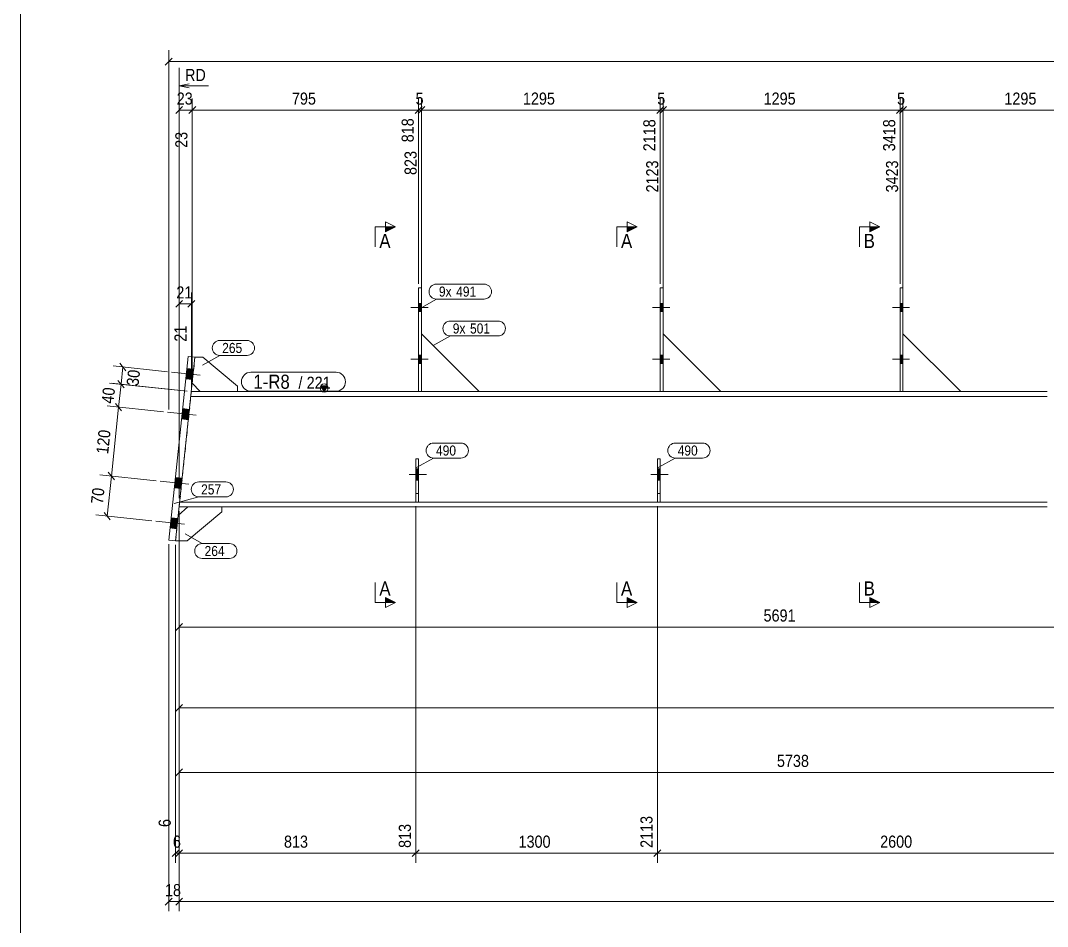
# Model space of a CAD drawing. Header units: millimetres. Extents: x 2 to 825, y 1 to 579.
# Drawn here: x 5 to 259.2, y 152.4 to 376.8 of the extents above; entities that cross this region are included whole.
import ezdxf

# ---------------------------------------------------------------- set-up
doc = ezdxf.new("R2010")
doc.units = ezdxf.units.MM
doc.linetypes.add('XKITLINE00', pattern=[0])
doc.linetypes.add('XKITLINE01', pattern=[4, 1, -1, 1, -1])
for name, color, linetype, lineweight in [('Bolt', 3, 'Continuous', 0), ('Dimensions', 7, 'Continuous', 0), ('DrawingSheet', 5, 'Continuous', 0), ('Part', 2, 'Continuous', 0), ('PartMark', 7, 'Continuous', 0), ('Section', 6, 'Continuous', 0)]:
    doc.layers.add(name, color=color, linetype=linetype, lineweight=lineweight)
doc.styles.add('ARIAL', font='ARIAL.TTF')

# ---------------------------------------------------------------- blocks, each defined once
blk = doc.blocks.new('*A4')
at = {"layer": 'Bolt'}
blk.add_hatch(color=3, dxfattribs=at).paths.add_polyline_path([(163.34, 262.99), (162.62, 262.99), (162.62, 265.79), (163.34, 265.79)], flags=17)
at = {"layer": 'Bolt', "color": 3, "linetype": 'XKITLINE00', "lineweight": 0}
for p, q in [((165.26, 264.39), (160.98, 264.39)), ((163.34, 265.79), (162.62, 265.79)), ((163.34, 262.99), (162.62, 262.99))]:
    blk.add_line(p, q, dxfattribs=at)
blk = doc.blocks.new('*A5')
at = {"layer": 'Bolt'}
for points in [[(163.34, 306.75), (164.05, 306.75), (164.05, 304.75), (163.34, 304.75)], [(163.34, 306.75), (164.05, 306.75), (164.05, 304.75), (163.34, 304.75)], [(163.34, 293.89), (164.05, 293.89), (164.05, 291.89), (163.34, 291.89)], [(163.34, 293.89), (164.05, 293.89), (164.05, 291.89), (163.34, 291.89)]]:
    blk.add_hatch(color=3, dxfattribs=at).paths.add_polyline_path(points, flags=17)
at = {"layer": 'Bolt', "color": 3, "linetype": 'XKITLINE00', "lineweight": 0}
for p, q in [((165.71, 305.75), (161.42, 305.75)), ((165.71, 305.75), (161.42, 305.75)), ((164.05, 306.75), (163.34, 306.75)), ((164.05, 306.75), (163.34, 306.75)), ((164.05, 304.75), (163.34, 304.75)), ((164.05, 304.75), (163.34, 304.75)), ((165.71, 292.89), (161.42, 292.89)), ((165.71, 292.89), (161.42, 292.89)), ((164.05, 293.89), (163.34, 293.89)), ((164.05, 293.89), (163.34, 293.89)), ((164.05, 291.89), (163.34, 291.89)), ((164.05, 291.89), (163.34, 291.89))]:
    blk.add_line(p, q, dxfattribs=at)
blk = doc.blocks.new('*A6')
at = {"layer": 'Bolt'}
for points in [[(222.69, 306.75), (223.41, 306.75), (223.41, 304.75), (222.69, 304.75)], [(222.69, 306.75), (223.41, 306.75), (223.41, 304.75), (222.69, 304.75)], [(222.69, 293.89), (223.41, 293.89), (223.41, 291.89), (222.69, 291.89)], [(222.69, 293.89), (223.41, 293.89), (223.41, 291.89), (222.69, 291.89)]]:
    blk.add_hatch(color=3, dxfattribs=at).paths.add_polyline_path(points, flags=17)
at = {"layer": 'Bolt', "color": 3, "linetype": 'XKITLINE00', "lineweight": 0}
for p, q in [((225.06, 305.75), (220.78, 305.75)), ((225.06, 305.75), (220.78, 305.75)), ((223.41, 306.75), (222.69, 306.75)), ((223.41, 306.75), (222.69, 306.75)), ((223.41, 304.75), (222.69, 304.75)), ((223.41, 304.75), (222.69, 304.75)), ((225.06, 292.89), (220.78, 292.89)), ((225.06, 292.89), (220.78, 292.89)), ((223.41, 293.89), (222.69, 293.89)), ((223.41, 293.89), (222.69, 293.89)), ((223.41, 291.89), (222.69, 291.89)), ((223.41, 291.89), (222.69, 291.89))]:
    blk.add_line(p, q, dxfattribs=at)
blk = doc.blocks.new('*A18')
at = {"layer": 'Bolt'}
for points in [[(47.59, 287.87), (45.89, 288.05), (46.16, 290.61), (47.86, 290.43)], [(47.59, 287.87), (45.89, 288.05), (46.16, 290.61), (47.86, 290.43)], [(46.54, 277.93), (44.84, 278.11), (45.11, 280.67), (46.81, 280.49)], [(46.54, 277.93), (44.84, 278.11), (45.11, 280.67), (46.81, 280.49)], [(44.75, 260.88), (43.04, 261.06), (43.31, 263.62), (45.02, 263.44)], [(44.75, 260.88), (43.04, 261.06), (43.31, 263.62), (45.02, 263.44)], [(43.7, 250.94), (41.99, 251.12), (42.26, 253.67), (43.97, 253.49)], [(43.7, 250.94), (41.99, 251.12), (42.26, 253.67), (43.97, 253.49)]]:
    blk.add_hatch(color=3, dxfattribs=at).paths.add_polyline_path(points, flags=17)
at = {"layer": 'Bolt', "color": 3, "linetype": 'XKITLINE00', "lineweight": 0}
for p, q in [((46.16, 290.61), (47.86, 290.43)), ((46.16, 290.61), (47.86, 290.43)), ((42.4, 289.71), (49.5, 288.96)), ((42.4, 289.71), (49.5, 288.96)), ((45.89, 288.05), (47.59, 287.87)), ((45.89, 288.05), (47.59, 287.87)), ((41.35, 279.77), (48.46, 279.02)), ((41.35, 279.77), (48.46, 279.02)), ((45.11, 280.67), (46.81, 280.49)), ((45.11, 280.67), (46.81, 280.49)), ((44.84, 278.11), (46.54, 277.93)), ((44.84, 278.11), (46.54, 277.93)), ((39.55, 262.72), (46.66, 261.97)), ((39.55, 262.72), (46.66, 261.97)), ((43.31, 263.62), (45.02, 263.44)), ((43.31, 263.62), (45.02, 263.44)), ((43.04, 261.06), (44.75, 260.88)), ((43.04, 261.06), (44.75, 260.88)), ((38.5, 252.78), (45.61, 252.03)), ((38.5, 252.78), (45.61, 252.03)), ((42.26, 253.67), (43.97, 253.49)), ((42.26, 253.67), (43.97, 253.49)), ((41.99, 251.12), (43.7, 250.94)), ((41.99, 251.12), (43.7, 250.94))]:
    blk.add_line(p, q, dxfattribs=at)
blk = doc.blocks.new('*A19')
at = {"layer": 'Part'}
blk.add_hatch(color=2, dxfattribs=at).paths.add_polyline_path([(79.35, 286.29), (80.95, 286.29), (80.15, 284.89)], flags=17)
at = {"layer": 'Part', "color": 7, "linetype": 'XKITLINE01', "lineweight": 0}
for p, q in [((47.28, 284.89), (44.27, 256.32)), ((104.24, 284.89), (103.52, 284.89)), ((164.05, 284.89), (163.34, 284.89)), ((223.41, 284.89), (222.69, 284.89)), ((103.52, 257.53), (102.81, 257.53)), ((163.34, 257.53), (162.62, 257.53))]:
    blk.add_line(p, q, dxfattribs=at)
at = {"layer": 'Part', "color": 2, "linetype": 'XKITLINE00', "lineweight": 0}
for p, q in [((80.14, 284.89), (47.28, 284.89)), ((80.15, 284.89), (79.35, 286.29)), ((79.35, 286.29), (80.95, 286.29)), ((80.95, 286.29), (80.15, 284.89)), ((103.52, 284.89), (80.24, 284.89)), ((139.95, 284.89), (104.24, 284.89)), ((163.34, 284.89), (140.05, 284.89)), ((199.76, 284.89), (164.05, 284.89)), ((222.69, 284.89), (199.86, 284.89)), ((259.12, 284.89), (223.41, 284.89)), ((80.14, 283.68), (47.15, 283.68)), ((139.95, 283.68), (80.24, 283.68)), ((199.76, 283.68), (140.05, 283.68)), ((259.12, 283.68), (199.86, 283.68)), ((80.14, 257.53), (44.39, 257.53)), ((102.81, 257.53), (80.24, 257.53)), ((139.95, 257.53), (103.52, 257.53)), ((162.62, 257.53), (140.05, 257.53)), ((199.76, 257.53), (163.34, 257.53)), ((259.12, 257.53), (199.86, 257.53)), ((44.27, 256.32), (80.14, 256.32)), ((80.24, 256.32), (139.95, 256.32)), ((140.05, 256.32), (199.76, 256.32)), ((199.86, 256.32), (259.12, 256.32))]:
    blk.add_line(p, q, dxfattribs=at)
blk.add_circle((80.15, 285.79), 1, dxfattribs=at)
blk = doc.blocks.new('*A20')
at = {"layer": 'Part', "color": 2, "linetype": 'XKITLINE00', "lineweight": 0}
for p, q in [((102.81, 257.53), (102.81, 268.25)), ((102.81, 268.25), (103.52, 268.25)), ((103.52, 268.25), (103.52, 257.53)), ((103.52, 257.53), (102.81, 257.53))]:
    blk.add_line(p, q, dxfattribs=at)
at = {"layer": 'Part', "color": 7, "linetype": 'XKITLINE01', "lineweight": 0}
blk.add_line((102.81, 259.68), (103.52, 259.68), dxfattribs=at)
blk = doc.blocks.new('*A21')
at = {"layer": 'Part', "color": 2, "linetype": 'XKITLINE00', "lineweight": 0}
blk.add_line((118.52, 284.89), (104.24, 299.18), dxfattribs=at)
at = {"layer": 'Part', "color": 7, "linetype": 'XKITLINE01', "lineweight": 0}
for p, q in [((104.24, 299.18), (104.24, 284.89)), ((104.24, 284.89), (118.52, 284.89))]:
    blk.add_line(p, q, dxfattribs=at)
blk = doc.blocks.new('*A22')
at = {"layer": 'Part', "color": 2, "linetype": 'XKITLINE00', "lineweight": 0}
for p, q in [((104.24, 310.6), (103.52, 310.6)), ((103.52, 310.6), (103.52, 284.89)), ((104.24, 284.89), (104.24, 310.6)), ((103.52, 284.89), (104.24, 284.89))]:
    blk.add_line(p, q, dxfattribs=at)
blk = doc.blocks.new('*A23')
at = {"layer": 'Part', "color": 2, "linetype": 'XKITLINE00', "lineweight": 0}
for p, q in [((162.62, 257.53), (162.62, 268.25)), ((162.62, 268.25), (163.34, 268.25)), ((163.34, 268.25), (163.34, 257.53)), ((163.34, 257.53), (162.62, 257.53))]:
    blk.add_line(p, q, dxfattribs=at)
at = {"layer": 'Part', "color": 7, "linetype": 'XKITLINE01', "lineweight": 0}
blk.add_line((162.62, 259.68), (163.34, 259.68), dxfattribs=at)
blk = doc.blocks.new('*A24')
at = {"layer": 'Part', "color": 2, "linetype": 'XKITLINE00', "lineweight": 0}
blk.add_line((178.34, 284.89), (164.05, 299.18), dxfattribs=at)
at = {"layer": 'Part', "color": 7, "linetype": 'XKITLINE01', "lineweight": 0}
for p, q in [((164.05, 299.18), (164.05, 284.89)), ((164.05, 284.89), (178.34, 284.89))]:
    blk.add_line(p, q, dxfattribs=at)
blk = doc.blocks.new('*A25')
at = {"layer": 'Part', "color": 2, "linetype": 'XKITLINE00', "lineweight": 0}
for p, q in [((164.05, 310.6), (163.34, 310.6)), ((163.34, 310.6), (163.34, 284.89)), ((164.05, 284.89), (164.05, 310.6)), ((163.34, 284.89), (164.05, 284.89))]:
    blk.add_line(p, q, dxfattribs=at)
blk = doc.blocks.new('*A26')
at = {"layer": 'Part', "color": 2, "linetype": 'XKITLINE00', "lineweight": 0}
blk.add_line((237.69, 284.89), (223.41, 299.18), dxfattribs=at)
at = {"layer": 'Part', "color": 7, "linetype": 'XKITLINE01', "lineweight": 0}
for p, q in [((223.41, 299.18), (223.41, 284.89)), ((223.41, 284.89), (237.69, 284.89))]:
    blk.add_line(p, q, dxfattribs=at)
blk = doc.blocks.new('*A27')
at = {"layer": 'Part', "color": 2, "linetype": 'XKITLINE00', "lineweight": 0}
for p, q in [((223.41, 310.6), (222.69, 310.6)), ((222.69, 310.6), (222.69, 284.89)), ((223.41, 284.89), (223.41, 310.6)), ((222.69, 284.89), (223.41, 284.89))]:
    blk.add_line(p, q, dxfattribs=at)
blk = doc.blocks.new('*A49')
at = {"layer": 'Part', "color": 7, "linetype": 'XKITLINE01', "lineweight": 0}
for p, q in [((43.38, 247.95), (44.04, 254.19)), ((46.41, 256.32), (54.81, 256.32))]:
    blk.add_line(p, q, dxfattribs=at)
at = {"layer": 'Part', "color": 2, "linetype": 'XKITLINE00', "lineweight": 0}
for p, q in [((44.04, 254.19), (46.41, 256.32)), ((54.81, 255.1), (46.24, 247.95)), ((54.81, 256.32), (54.81, 255.1)), ((46.24, 247.95), (43.38, 247.95))]:
    blk.add_line(p, q, dxfattribs=at)
blk = doc.blocks.new('*A50')
at = {"layer": 'Part', "color": 7, "linetype": 'XKITLINE01', "lineweight": 0}
for p, q in [((48.18, 293.41), (47.5, 287.02)), ((49.42, 284.89), (58.71, 284.89))]:
    blk.add_line(p, q, dxfattribs=at)
at = {"layer": 'Part', "color": 2, "linetype": 'XKITLINE00', "lineweight": 0}
for p, q in [((48.18, 293.41), (50.14, 293.41)), ((50.14, 293.41), (58.71, 286.27)), ((47.5, 287.02), (49.42, 284.89)), ((58.71, 284.89), (58.71, 286.27))]:
    blk.add_line(p, q, dxfattribs=at)
blk = doc.blocks.new('*A51')
at = {"layer": 'Part', "color": 2, "linetype": 'XKITLINE00', "lineweight": 0}
for p, q in [((41.68, 248.13), (46.47, 293.59)), ((43.38, 247.95), (48.18, 293.41)), ((46.47, 293.59), (48.18, 293.41)), ((43.38, 247.95), (41.68, 248.13))]:
    blk.add_line(p, q, dxfattribs=at)
blk = doc.blocks.new('*A53')
at = {"layer": 'Bolt'}
blk.add_hatch(color=3, dxfattribs=at).paths.add_polyline_path([(103.52, 262.99), (102.81, 262.99), (102.81, 265.79), (103.52, 265.79)], flags=17)
at = {"layer": 'Bolt', "color": 3, "linetype": 'XKITLINE00', "lineweight": 0}
for p, q in [((105.45, 264.39), (101.16, 264.39)), ((103.52, 265.79), (102.81, 265.79)), ((103.52, 262.99), (102.81, 262.99))]:
    blk.add_line(p, q, dxfattribs=at)
blk = doc.blocks.new('*A54')
at = {"layer": 'Bolt'}
for points in [[(103.52, 306.75), (104.24, 306.75), (104.24, 304.75), (103.52, 304.75)], [(103.52, 306.75), (104.24, 306.75), (104.24, 304.75), (103.52, 304.75)], [(103.52, 293.89), (104.24, 293.89), (104.24, 291.89), (103.52, 291.89)], [(103.52, 293.89), (104.24, 293.89), (104.24, 291.89), (103.52, 291.89)]]:
    blk.add_hatch(color=3, dxfattribs=at).paths.add_polyline_path(points, flags=17)
at = {"layer": 'Bolt', "color": 3, "linetype": 'XKITLINE00', "lineweight": 0}
for p, q in [((105.89, 305.75), (101.61, 305.75)), ((105.89, 305.75), (101.61, 305.75)), ((104.24, 306.75), (103.52, 306.75)), ((104.24, 306.75), (103.52, 306.75)), ((104.24, 304.75), (103.52, 304.75)), ((104.24, 304.75), (103.52, 304.75)), ((105.89, 292.89), (101.61, 292.89)), ((105.89, 292.89), (101.61, 292.89)), ((104.24, 293.89), (103.52, 293.89)), ((104.24, 293.89), (103.52, 293.89)), ((104.24, 291.89), (103.52, 291.89)), ((104.24, 291.89), (103.52, 291.89))]:
    blk.add_line(p, q, dxfattribs=at)
blk = doc.blocks.new('*A123')
at = {"layer": 'DrawingSheet', "color": 5, "linetype": 'XKITLINE00', "lineweight": 0}
blk.add_line((5, 579), (5, 5), dxfattribs=at)
blk = doc.blocks.new('*A131')
at = {"layer": 'Dimensions', "color": 7, "linetype": 'XKITLINE00', "lineweight": 0}
for p, q in [((41.68, 280.46), (41.68, 369.45)), ((42.53, 367.45), (40.83, 365.76)), ((41.68, 366.6), (683.92, 366.6))]:
    blk.add_line(p, q, dxfattribs=at)
at = {"layer": 'Dimensions', "color": 3}
blk.add_point((41.68, 366.6), dxfattribs=at)
blk = doc.blocks.new('*A132')
at = {"layer": 'Dimensions', "color": 7, "linetype": 'XKITLINE00', "lineweight": 0}
for p, q in [((44.27, 255.32), (44.27, 156.2)), ((41.68, 247.13), (41.68, 156.2)), ((42.53, 159.45), (40.83, 157.76)), ((41.68, 158.6), (44.27, 158.6)), ((45.11, 159.45), (43.42, 157.76))]:
    blk.add_line(p, q, dxfattribs=at)
at = {"layer": 'Dimensions', "color": 3}
for p in [(41.68, 158.6), (44.27, 158.6)]:
    blk.add_point(p, dxfattribs=at)
at = {"layer": 'Dimensions', "color": 3, "style": 'ARIAL', "width": 0.85}
blk.add_text('18', height=3, dxfattribs=at).set_placement((40.75, 159.95))
blk = doc.blocks.new('*A133')
at = {"layer": 'Dimensions', "color": 7, "linetype": 'XKITLINE00', "lineweight": 0}
for p, q in [((44.27, 255.32), (44.27, 168.2)), ((43.38, 246.95), (43.38, 168.2)), ((44.23, 171.45), (42.53, 169.76)), ((43.38, 170.6), (44.27, 170.6)), ((45.11, 171.45), (43.42, 169.76))]:
    blk.add_line(p, q, dxfattribs=at)
at = {"layer": 'Dimensions', "color": 3}
for p in [(43.38, 170.6), (44.27, 170.6)]:
    blk.add_point(p, dxfattribs=at)
at = {"layer": 'Dimensions', "color": 3, "style": 'ARIAL', "width": 0.85}
blk.add_text('6', height=3, rotation=90.0002, dxfattribs=at).set_placement((42.18, 177.07))
blk.add_text('6', height=3, dxfattribs=at).set_placement((42.71, 171.95))
blk = doc.blocks.new('*A134')
at = {"layer": 'Dimensions', "color": 7, "linetype": 'XKITLINE00', "lineweight": 0}
for p, q in [((29.12, 287.66), (30.63, 285.79)), ((46.28, 285), (27.04, 287.02)), ((29.28, 281.04), (29.88, 286.73)), ((40.36, 279.87), (26.44, 281.34)), ((28.52, 281.98), (30.03, 280.11))]:
    blk.add_line(p, q, dxfattribs=at)
at = {"layer": 'Dimensions', "color": 3}
for p in [(29.88, 286.73), (29.28, 281.04)]:
    blk.add_point(p, dxfattribs=at)
at = {"layer": 'Dimensions', "color": 3, "style": 'ARIAL', "width": 0.85}
blk.add_text('40', height=3, rotation=83.9784, dxfattribs=at).set_placement((28, 281.81))
blk = doc.blocks.new('*A135')
at = {"layer": 'Dimensions', "color": 7, "linetype": 'XKITLINE00', "lineweight": 0}
for p, q in [((41.41, 289.82), (27.94, 291.24)), ((29.57, 291.92), (31.08, 290.05)), ((29.88, 286.73), (30.33, 290.99)), ((29.12, 287.66), (30.63, 285.79)), ((46.28, 285), (27.49, 286.98))]:
    blk.add_line(p, q, dxfattribs=at)
at = {"layer": 'Dimensions', "color": 3}
for p in [(30.33, 290.99), (29.88, 286.73)]:
    blk.add_point(p, dxfattribs=at)
at = {"layer": 'Dimensions', "color": 3, "style": 'ARIAL', "width": 0.85}
blk.add_text('30', height=3, rotation=83.9784, dxfattribs=at).set_placement((34.19, 286.19))
blk = doc.blocks.new('*A137')
at = {"layer": 'Dimensions', "color": 7, "linetype": 'XKITLINE00', "lineweight": 0}
for p, q in [((26.72, 264.93), (28.23, 263.06)), ((38.56, 262.83), (24.64, 264.29)), ((26.43, 254.05), (27.48, 263.99)), ((37.51, 252.88), (23.6, 254.35)), ((25.68, 254.98), (27.19, 253.12))]:
    blk.add_line(p, q, dxfattribs=at)
at = {"layer": 'Dimensions', "color": 3}
for p in [(27.48, 263.99), (26.43, 254.05)]:
    blk.add_point(p, dxfattribs=at)
at = {"layer": 'Dimensions', "color": 3, "style": 'ARIAL', "width": 0.85}
blk.add_text('70', height=3, rotation=83.9784, dxfattribs=at).set_placement((25.38, 256.95))
blk = doc.blocks.new('*A138')
at = {"layer": 'Dimensions', "color": 7, "linetype": 'XKITLINE00', "lineweight": 0}
for p, q in [((40.36, 279.87), (26.44, 281.34)), ((27.48, 263.99), (29.28, 281.04)), ((28.52, 281.98), (30.03, 280.11)), ((26.72, 264.93), (28.23, 263.06)), ((38.56, 262.83), (24.64, 264.29))]:
    blk.add_line(p, q, dxfattribs=at)
at = {"layer": 'Dimensions', "color": 3}
for p in [(29.28, 281.04), (27.48, 263.99)]:
    blk.add_point(p, dxfattribs=at)
at = {"layer": 'Dimensions', "color": 3, "style": 'ARIAL', "width": 0.85}
blk.add_text('120', height=3, rotation=83.9784, dxfattribs=at).set_placement((26.69, 269.34))
blk = doc.blocks.new('*A139')
at = {"layer": 'Dimensions', "color": 7, "linetype": 'XKITLINE00', "lineweight": 0}
for p, q in [((44.27, 255.32), (44.27, 156.2)), ((45.11, 159.45), (43.42, 157.76)), ((44.27, 158.6), (682.21, 158.6))]:
    blk.add_line(p, q, dxfattribs=at)
at = {"layer": 'Dimensions', "color": 3}
blk.add_point((44.27, 158.6), dxfattribs=at)
blk = doc.blocks.new('*A145')
at = {"layer": 'Dimensions', "color": 7, "linetype": 'XKITLINE00', "lineweight": 0}
for p, q in [((163.34, 311.6), (163.34, 357.45)), ((164.05, 300.18), (164.05, 357.45)), ((164.18, 355.45), (162.49, 353.76)), ((164.9, 355.45), (163.2, 353.76)), ((163.34, 354.6), (164.05, 354.6))]:
    blk.add_line(p, q, dxfattribs=at)
at = {"layer": 'Dimensions', "color": 3}
for p in [(163.34, 354.6), (164.05, 354.6)]:
    blk.add_point(p, dxfattribs=at)
at = {"layer": 'Dimensions', "color": 3, "style": 'ARIAL', "width": 0.85}
blk.add_text('5', height=3, dxfattribs=at).set_placement((162.58, 355.95))
blk.add_text('2123', height=3, rotation=90.0002, dxfattribs=at).set_placement((162.85, 334.2))
blk = doc.blocks.new('*A146')
at = {"layer": 'Dimensions', "color": 7, "linetype": 'XKITLINE00', "lineweight": 0}
for p, q in [((164.05, 300.18), (164.05, 357.45)), ((222.69, 311.6), (222.69, 357.45)), ((164.9, 355.45), (163.2, 353.76)), ((164.05, 354.6), (222.69, 354.6)), ((223.54, 355.45), (221.84, 353.76))]:
    blk.add_line(p, q, dxfattribs=at)
at = {"layer": 'Dimensions', "color": 3}
for p in [(164.05, 354.6), (222.69, 354.6)]:
    blk.add_point(p, dxfattribs=at)
at = {"layer": 'Dimensions', "color": 3, "style": 'ARIAL', "width": 0.85}
blk.add_text('1295', height=3, dxfattribs=at).set_placement((188.92, 355.95))
blk.add_text('3418', height=3, rotation=90.0002, dxfattribs=at).set_placement((221.49, 344.4))
blk = doc.blocks.new('*A147')
at = {"layer": 'Dimensions', "color": 7, "linetype": 'XKITLINE00', "lineweight": 0}
for p, q in [((222.69, 311.6), (222.69, 357.45)), ((223.41, 300.18), (223.41, 357.45)), ((223.54, 355.45), (221.84, 353.76)), ((224.26, 355.45), (222.56, 353.76)), ((222.69, 354.6), (223.41, 354.6))]:
    blk.add_line(p, q, dxfattribs=at)
at = {"layer": 'Dimensions', "color": 3}
for p in [(222.69, 354.6), (223.41, 354.6)]:
    blk.add_point(p, dxfattribs=at)
at = {"layer": 'Dimensions', "color": 3, "style": 'ARIAL', "width": 0.85}
blk.add_text('5', height=3, dxfattribs=at).set_placement((221.94, 355.95))
blk.add_text('3423', height=3, rotation=90.0002, dxfattribs=at).set_placement((222.21, 334.2))
blk = doc.blocks.new('*A148')
at = {"layer": 'Dimensions', "color": 7, "linetype": 'XKITLINE00', "lineweight": 0}
for p, q in [((223.41, 300.18), (223.41, 357.45)), ((282.51, 311.6), (282.51, 357.45)), ((224.26, 355.45), (222.56, 353.76)), ((223.41, 354.6), (282.51, 354.6)), ((283.36, 355.45), (281.66, 353.76))]:
    blk.add_line(p, q, dxfattribs=at)
at = {"layer": 'Dimensions', "color": 3}
for p in [(223.41, 354.6), (282.51, 354.6)]:
    blk.add_point(p, dxfattribs=at)
at = {"layer": 'Dimensions', "color": 3, "style": 'ARIAL', "width": 0.85}
blk.add_text('1295', height=3, dxfattribs=at).set_placement((248.51, 355.95))
blk.add_text('4718', height=3, rotation=90.0002, dxfattribs=at).set_placement((281.31, 344.4))
blk = doc.blocks.new('*A165')
at = {"layer": 'Dimensions', "color": 7, "linetype": 'XKITLINE00', "lineweight": 0}
for p, q in [((44.27, 258.53), (44.27, 309.45)), ((47.28, 285.89), (47.28, 309.45)), ((45.11, 307.45), (43.42, 305.76)), ((44.27, 306.6), (47.28, 306.6)), ((48.13, 307.45), (46.43, 305.76))]:
    blk.add_line(p, q, dxfattribs=at)
at = {"layer": 'Dimensions', "color": 3}
for p in [(44.27, 306.6), (47.28, 306.6)]:
    blk.add_point(p, dxfattribs=at)
at = {"layer": 'Dimensions', "color": 3, "style": 'ARIAL', "width": 0.85}
blk.add_text('21', height=3, dxfattribs=at).set_placement((43.55, 307.95))
blk.add_text('21', height=3, rotation=90.0002, dxfattribs=at).set_placement((46.08, 297.25))
blk = doc.blocks.new('*A166')
at = {"layer": 'PartMark', "color": 7, "linetype": 'XKITLINE00', "lineweight": 0}
for p, q in [((49.09, 262.52), (55.85, 262.52)), ((43.03, 257.17), (49.09, 258.82)), ((49.09, 258.82), (55.85, 258.82))]:
    blk.add_line(p, q, dxfattribs=at)
for centre, start, end in [((49.09, 260.67), 90, 270), ((55.85, 260.67), 270, 90)]:
    blk.add_arc(centre, 1.85, start, end, dxfattribs=at)
at = {"layer": 'PartMark', "color": 3, "style": 'ARIAL', "width": 0.85}
blk.add_text('257', height=2.5, dxfattribs=at).set_placement((49.69, 259.42))
blk = doc.blocks.new('*A167')
at = {"layer": 'PartMark', "color": 7, "linetype": 'XKITLINE00', "lineweight": 0}
for p, q in [((54.31, 297.55), (61.07, 297.55)), ((50.06, 291.46), (54.31, 293.85)), ((54.31, 293.85), (61.07, 293.85))]:
    blk.add_line(p, q, dxfattribs=at)
for centre, start, end in [((54.31, 295.7), 90, 270), ((61.07, 295.7), 270, 90)]:
    blk.add_arc(centre, 1.85, start, end, dxfattribs=at)
at = {"layer": 'PartMark', "color": 3, "style": 'ARIAL', "width": 0.85}
blk.add_text('265', height=2.5, dxfattribs=at).set_placement((54.91, 294.45))
blk = doc.blocks.new('*A168')
at = {"layer": 'PartMark', "color": 7, "linetype": 'XKITLINE00', "lineweight": 0}
for p, q in [((45.71, 249.67), (49.95, 247.27)), ((49.95, 247.27), (56.72, 247.27)), ((49.95, 243.57), (56.72, 243.57))]:
    blk.add_line(p, q, dxfattribs=at)
for centre, start, end in [((49.95, 245.42), 90, 270), ((56.72, 245.42), 270, 90)]:
    blk.add_arc(centre, 1.85, start, end, dxfattribs=at)
at = {"layer": 'PartMark', "color": 3, "style": 'ARIAL', "width": 0.85}
blk.add_text('264', height=2.5, dxfattribs=at).set_placement((50.55, 244.17))
blk = doc.blocks.new('*A176')
at = {"layer": 'PartMark', "color": 7, "linetype": 'XKITLINE00', "lineweight": 0}
for p, q in [((167.05, 272.15), (173.81, 272.15)), ((162.81, 266.06), (167.05, 268.45)), ((167.05, 268.45), (173.81, 268.45))]:
    blk.add_line(p, q, dxfattribs=at)
for centre, start, end in [((167.05, 270.3), 90, 270), ((173.81, 270.3), 270, 90)]:
    blk.add_arc(centre, 1.85, start, end, dxfattribs=at)
at = {"layer": 'PartMark', "color": 3, "style": 'ARIAL', "width": 0.85}
blk.add_text('490', height=2.5, dxfattribs=at).set_placement((167.65, 269.05))
blk = doc.blocks.new('*A177')
at = {"layer": 'PartMark', "color": 7, "linetype": 'XKITLINE00', "lineweight": 0}
for p, q in [((107.23, 272.15), (114, 272.15)), ((102.99, 266.06), (107.23, 268.45)), ((107.23, 268.45), (114, 268.45))]:
    blk.add_line(p, q, dxfattribs=at)
for centre, start, end in [((107.23, 270.3), 90, 270), ((114, 270.3), 270, 90)]:
    blk.add_arc(centre, 1.85, start, end, dxfattribs=at)
at = {"layer": 'PartMark', "color": 3, "style": 'ARIAL', "width": 0.85}
blk.add_text('490', height=2.5, dxfattribs=at).set_placement((107.83, 269.05))
blk = doc.blocks.new('*A178')
at = {"layer": 'PartMark', "color": 7, "linetype": 'XKITLINE00', "lineweight": 0}
for p, q in [((62.03, 289.69), (83.08, 289.69)), ((62.03, 284.99), (83.08, 284.99))]:
    blk.add_line(p, q, dxfattribs=at)
for centre, start, end in [((62.03, 287.34), 90, 270), ((83.08, 287.34), 270, 90)]:
    blk.add_arc(centre, 2.35, start, end, dxfattribs=at)
at = {"layer": 'PartMark', "color": 1, "style": 'ARIAL', "width": 0.85}
blk.add_text('1-R8', height=3.5, dxfattribs=at).set_placement((62.63, 285.59))
at = {"layer": 'PartMark', "color": 3, "style": 'ARIAL', "width": 0.85}
for s, p in [('/', (73.79, 285.59)), ('221', (75.81, 285.59))]:
    blk.add_text(s, height=3, dxfattribs=at).set_placement(p)
blk = doc.blocks.new('*A179')
at = {"layer": 'PartMark', "color": 7, "linetype": 'XKITLINE00', "lineweight": 0}
for p, q in [((111.38, 302.37), (123.16, 302.37)), ((107.14, 296.28), (111.38, 298.67)), ((111.38, 298.67), (123.16, 298.67))]:
    blk.add_line(p, q, dxfattribs=at)
for centre, start, end in [((111.38, 300.52), 90, 270), ((123.16, 300.52), 270, 90)]:
    blk.add_arc(centre, 1.85, start, end, dxfattribs=at)
at = {"layer": 'PartMark', "color": 3, "style": 'ARIAL', "width": 0.85}
for s, p in [('9x', (111.98, 299.27)), ('501', (116.25, 299.27))]:
    blk.add_text(s, height=2.5, dxfattribs=at).set_placement(p)
blk = doc.blocks.new('*A180')
at = {"layer": 'PartMark', "color": 7, "linetype": 'XKITLINE00', "lineweight": 0}
for p, q in [((107.95, 311.51), (119.73, 311.51)), ((103.71, 305.42), (107.95, 307.81)), ((107.95, 307.81), (119.73, 307.81))]:
    blk.add_line(p, q, dxfattribs=at)
for centre, start, end in [((107.95, 309.66), 90, 270), ((119.73, 309.66), 270, 90)]:
    blk.add_arc(centre, 1.85, start, end, dxfattribs=at)
at = {"layer": 'PartMark', "color": 3, "style": 'ARIAL', "width": 0.85}
for s, p in [('9x', (108.55, 308.41)), ('491', (112.82, 308.41))]:
    blk.add_text(s, height=2.5, dxfattribs=at).set_placement(p)
blk = doc.blocks.new('*A182')
at = {"layer": 'Section'}
for points in [[(215.19, 325.7), (217.69, 325.7), (215.19, 324.45)], [(215.19, 233.9), (217.69, 232.65), (215.19, 232.65)]]:
    blk.add_hatch(color=3, dxfattribs=at).paths.add_polyline_path(points, flags=17)
at = {"layer": 'Section', "color": 1, "linetype": 'XKITLINE00', "lineweight": 0}
for p, q in [((212.69, 325.7), (212.69, 320.7)), ((212.69, 325.7), (217.69, 325.7)), ((212.69, 232.65), (212.69, 237.65)), ((212.69, 232.65), (217.69, 232.65))]:
    blk.add_line(p, q, dxfattribs=at)
at = {"layer": 'Section', "color": 3, "linetype": 'XKITLINE00', "lineweight": 0}
for p, q in [((215.19, 324.45), (215.19, 326.95)), ((215.19, 326.95), (217.69, 325.7)), ((217.69, 325.7), (215.19, 324.45)), ((217.69, 232.65), (215.19, 233.9)), ((215.19, 233.9), (215.19, 231.4)), ((217.69, 232.65), (215.19, 231.4))]:
    blk.add_line(p, q, dxfattribs=at)
at = {"layer": 'Section', "color": 7, "style": 'ARIAL', "width": 0.85}
for p in [(213.69, 320.45), (213.69, 234.4)]:
    blk.add_text('B', height=3.5, dxfattribs=at).set_placement(p)
blk = doc.blocks.new('*A183')
at = {"layer": 'Section'}
for points in [[(95.31, 325.7), (97.81, 325.7), (95.31, 324.45)], [(95.31, 233.9), (97.81, 232.65), (95.31, 232.65)]]:
    blk.add_hatch(color=3, dxfattribs=at).paths.add_polyline_path(points, flags=17)
at = {"layer": 'Section', "color": 1, "linetype": 'XKITLINE00', "lineweight": 0}
for p, q in [((92.81, 325.7), (92.81, 320.7)), ((92.81, 325.7), (97.81, 325.7)), ((92.81, 232.65), (92.81, 237.65)), ((92.81, 232.65), (97.81, 232.65))]:
    blk.add_line(p, q, dxfattribs=at)
at = {"layer": 'Section', "color": 3, "linetype": 'XKITLINE00', "lineweight": 0}
for p, q in [((95.31, 324.45), (95.31, 326.95)), ((95.31, 326.95), (97.81, 325.7)), ((97.81, 325.7), (95.31, 324.45)), ((97.81, 232.65), (95.31, 233.9)), ((95.31, 233.9), (95.31, 231.4)), ((97.81, 232.65), (95.31, 231.4))]:
    blk.add_line(p, q, dxfattribs=at)
at = {"layer": 'Section', "color": 7, "style": 'ARIAL', "width": 0.85}
for p in [(93.81, 320.45), (93.81, 234.4)]:
    blk.add_text('A', height=3.5, dxfattribs=at).set_placement(p)
blk = doc.blocks.new('*A184')
at = {"layer": 'Section'}
for points in [[(155.12, 325.7), (157.62, 325.7), (155.12, 324.45)], [(155.12, 233.9), (157.62, 232.65), (155.12, 232.65)]]:
    blk.add_hatch(color=3, dxfattribs=at).paths.add_polyline_path(points, flags=17)
at = {"layer": 'Section', "color": 1, "linetype": 'XKITLINE00', "lineweight": 0}
for p, q in [((152.62, 325.7), (152.62, 320.7)), ((152.62, 325.7), (157.62, 325.7)), ((152.62, 232.65), (152.62, 237.65)), ((152.62, 232.65), (157.62, 232.65))]:
    blk.add_line(p, q, dxfattribs=at)
at = {"layer": 'Section', "color": 3, "linetype": 'XKITLINE00', "lineweight": 0}
for p, q in [((155.12, 324.45), (155.12, 326.95)), ((155.12, 326.95), (157.62, 325.7)), ((157.62, 325.7), (155.12, 324.45)), ((157.62, 232.65), (155.12, 233.9)), ((155.12, 233.9), (155.12, 231.4)), ((157.62, 232.65), (155.12, 231.4))]:
    blk.add_line(p, q, dxfattribs=at)
at = {"layer": 'Section', "color": 7, "style": 'ARIAL', "width": 0.85}
for p in [(153.62, 320.45), (153.62, 234.4)]:
    blk.add_text('A', height=3.5, dxfattribs=at).set_placement(p)
blk = doc.blocks.new('*A191')
at = {"layer": 'Dimensions', "color": 7, "linetype": 'XKITLINE00', "lineweight": 0}
for p, q in [((44.27, 255.32), (44.27, 168.2)), ((102.81, 256.53), (102.81, 168.2)), ((45.11, 171.45), (43.42, 169.76)), ((44.27, 170.6), (102.81, 170.6)), ((103.66, 171.45), (101.96, 169.76))]:
    blk.add_line(p, q, dxfattribs=at)
at = {"layer": 'Dimensions', "color": 3}
for p in [(44.27, 170.6), (102.81, 170.6)]:
    blk.add_point(p, dxfattribs=at)
at = {"layer": 'Dimensions', "color": 3, "style": 'ARIAL', "width": 0.85}
blk.add_text('813', height=3, rotation=90.0002, dxfattribs=at).set_placement((101.61, 171.9))
blk.add_text('813', height=3, dxfattribs=at).set_placement((70.2, 171.95))
blk = doc.blocks.new('*A192')
at = {"layer": 'Dimensions', "color": 7, "linetype": 'XKITLINE00', "lineweight": 0}
for p, q in [((102.81, 256.53), (102.81, 168.2)), ((162.62, 256.53), (162.62, 168.2)), ((103.66, 171.45), (101.96, 169.76)), ((102.81, 170.6), (162.62, 170.6)), ((163.47, 171.45), (161.77, 169.76))]:
    blk.add_line(p, q, dxfattribs=at)
at = {"layer": 'Dimensions', "color": 3}
for p in [(102.81, 170.6), (162.62, 170.6)]:
    blk.add_point(p, dxfattribs=at)
at = {"layer": 'Dimensions', "color": 3, "style": 'ARIAL', "width": 0.85}
blk.add_text('2113', height=3, rotation=90.0002, dxfattribs=at).set_placement((161.42, 171.9))
blk.add_text('1300', height=3, dxfattribs=at).set_placement((128.26, 171.95))
blk = doc.blocks.new('*A193')
at = {"layer": 'Dimensions', "color": 7, "linetype": 'XKITLINE00', "lineweight": 0}
for p, q in [((162.62, 256.53), (162.62, 168.2)), ((281.79, 256.53), (281.79, 168.2)), ((163.47, 171.45), (161.77, 169.76)), ((162.62, 170.6), (281.79, 170.6)), ((282.64, 171.45), (280.94, 169.76))]:
    blk.add_line(p, q, dxfattribs=at)
at = {"layer": 'Dimensions', "color": 3}
for p in [(162.62, 170.6), (281.79, 170.6)]:
    blk.add_point(p, dxfattribs=at)
at = {"layer": 'Dimensions', "color": 3, "style": 'ARIAL', "width": 0.85}
blk.add_text('4713', height=3, rotation=90.0002, dxfattribs=at).set_placement((280.59, 171.9))
blk.add_text('2600', height=3, dxfattribs=at).set_placement((217.76, 171.95))
blk = doc.blocks.new('*A198')
at = {"layer": 'Dimensions', "color": 7, "linetype": 'XKITLINE00', "lineweight": 0}
for p, q in [((44.27, 255.32), (44.27, 188.2)), ((45.11, 191.45), (43.42, 189.76)), ((44.27, 190.6), (349.05, 190.6))]:
    blk.add_line(p, q, dxfattribs=at)
at = {"layer": 'Dimensions', "color": 3}
blk.add_point((44.27, 190.6), dxfattribs=at)
at = {"layer": 'Dimensions', "color": 3, "style": 'ARIAL', "width": 0.85}
blk.add_text('5738', height=3, dxfattribs=at).set_placement((192.21, 191.95))
blk = doc.blocks.new('*A199')
at = {"layer": 'Dimensions', "color": 7, "linetype": 'XKITLINE00', "lineweight": 0}
for p, q in [((44.27, 255.32), (44.27, 204.2)), ((45.11, 207.45), (43.42, 205.76)), ((44.27, 206.6), (670.78, 206.6))]:
    blk.add_line(p, q, dxfattribs=at)
at = {"layer": 'Dimensions', "color": 3}
blk.add_point((44.27, 206.6), dxfattribs=at)
blk = doc.blocks.new('*A200')
at = {"layer": 'Dimensions', "color": 7, "linetype": 'XKITLINE00', "lineweight": 0}
for p, q in [((44.27, 255.32), (44.27, 224.2)), ((45.11, 227.45), (43.42, 225.76)), ((44.27, 226.6), (342.44, 226.6))]:
    blk.add_line(p, q, dxfattribs=at)
at = {"layer": 'Dimensions', "color": 3}
blk.add_point((44.27, 226.6), dxfattribs=at)
at = {"layer": 'Dimensions', "color": 3, "style": 'ARIAL', "width": 0.85}
blk.add_text('5691', height=3, dxfattribs=at).set_placement((188.9, 227.95))
blk = doc.blocks.new('*A202')
at = {"layer": 'Dimensions', "color": 7, "linetype": 'XKITLINE00', "lineweight": 0}
for p, q in [((44.27, 258.53), (44.27, 365.1)), ((46.77, 361.1), (44.27, 360.6)), ((46.77, 360.1), (44.27, 360.6)), ((51.49, 360.6), (44.27, 360.6)), ((44.27, 258.53), (44.27, 357.45)), ((47.5, 288.02), (47.5, 357.45)), ((45.11, 355.45), (43.42, 353.76)), ((44.27, 354.6), (47.5, 354.6)), ((48.35, 355.45), (46.65, 353.76))]:
    blk.add_line(p, q, dxfattribs=at)
at = {"layer": 'Dimensions', "color": 7}
blk.add_point((44.27, 360.6), dxfattribs=at)
at = {"layer": 'Dimensions', "color": 3}
for p in [(44.27, 354.6), (47.5, 354.6)]:
    blk.add_point(p, dxfattribs=at)
at = {"layer": 'Dimensions', "color": 3, "style": 'ARIAL', "width": 0.85}
for s, p in [('RD', (45.71, 361.8)), ('23', (43.66, 355.95))]:
    blk.add_text(s, height=3, dxfattribs=at).set_placement(p)
blk.add_text('23', height=3, rotation=90.0002, dxfattribs=at).set_placement((46.3, 345.25))
blk = doc.blocks.new('*A203')
at = {"layer": 'Dimensions', "color": 7, "linetype": 'XKITLINE00', "lineweight": 0}
for p, q in [((47.5, 288.02), (47.5, 357.45)), ((103.52, 311.6), (103.52, 357.45)), ((48.35, 355.45), (46.65, 353.76)), ((47.5, 354.6), (103.52, 354.6)), ((104.37, 355.45), (102.67, 353.76))]:
    blk.add_line(p, q, dxfattribs=at)
at = {"layer": 'Dimensions', "color": 3}
for p in [(47.5, 354.6), (103.52, 354.6)]:
    blk.add_point(p, dxfattribs=at)
at = {"layer": 'Dimensions', "color": 3, "style": 'ARIAL', "width": 0.85}
blk.add_text('795', height=3, dxfattribs=at).set_placement((72.17, 355.95))
blk.add_text('818', height=3, rotation=90.0002, dxfattribs=at).set_placement((102.32, 346.63))
blk = doc.blocks.new('*A204')
at = {"layer": 'Dimensions', "color": 7, "linetype": 'XKITLINE00', "lineweight": 0}
for p, q in [((103.52, 311.6), (103.52, 357.45)), ((104.24, 300.18), (104.24, 357.45)), ((104.37, 355.45), (102.67, 353.76)), ((105.08, 355.45), (103.39, 353.76)), ((103.52, 354.6), (104.24, 354.6))]:
    blk.add_line(p, q, dxfattribs=at)
at = {"layer": 'Dimensions', "color": 3}
for p in [(103.52, 354.6), (104.24, 354.6)]:
    blk.add_point(p, dxfattribs=at)
at = {"layer": 'Dimensions', "color": 3, "style": 'ARIAL', "width": 0.85}
blk.add_text('5', height=3, dxfattribs=at).set_placement((102.77, 355.95))
blk.add_text('823', height=3, rotation=90.0002, dxfattribs=at).set_placement((103.04, 338.53))
blk = doc.blocks.new('*A205')
at = {"layer": 'Dimensions', "color": 7, "linetype": 'XKITLINE00', "lineweight": 0}
for p, q in [((104.24, 300.18), (104.24, 357.45)), ((163.34, 311.6), (163.34, 357.45)), ((105.08, 355.45), (103.39, 353.76)), ((104.24, 354.6), (163.34, 354.6)), ((164.18, 355.45), (162.49, 353.76))]:
    blk.add_line(p, q, dxfattribs=at)
at = {"layer": 'Dimensions', "color": 3}
for p in [(104.24, 354.6), (163.34, 354.6)]:
    blk.add_point(p, dxfattribs=at)
at = {"layer": 'Dimensions', "color": 3, "style": 'ARIAL', "width": 0.85}
blk.add_text('1295', height=3, dxfattribs=at).set_placement((129.34, 355.95))
blk.add_text('2118', height=3, rotation=90.0002, dxfattribs=at).set_placement((162.14, 344.4))

msp = doc.modelspace()

# ---------------------------------------------------------------- block references
at = {"lineweight": 0}
for name in ['*A123', '*A131', '*A202', '*A203', '*A204', '*A205', '*A145', '*A146', '*A147', '*A148', '*A183', '*A184', '*A182', '*A165', '*A22', '*A180', '*A25', '*A27', '*A54', '*A5', '*A6', '*A179', '*A167', '*A21', '*A24', '*A26', '*A51', '*A50', '*A135', '*A18', '*A134', '*A178', '*A199', '*A138', '*A177', '*A176', '*A20', '*A23', '*A137', '*A53', '*A4', '*A166', '*A133', '*A132', '*A49', '*A198', '*A191', '*A139', '*A200', '*A192', '*A193', '*A168']:
    msp.add_blockref(name, (0, 0), dxfattribs=at)
at = {"layer": 'Part', "lineweight": 0}
msp.add_blockref('*A19', (0, 0), dxfattribs=at)

doc.saveas('drawing.dxf')
